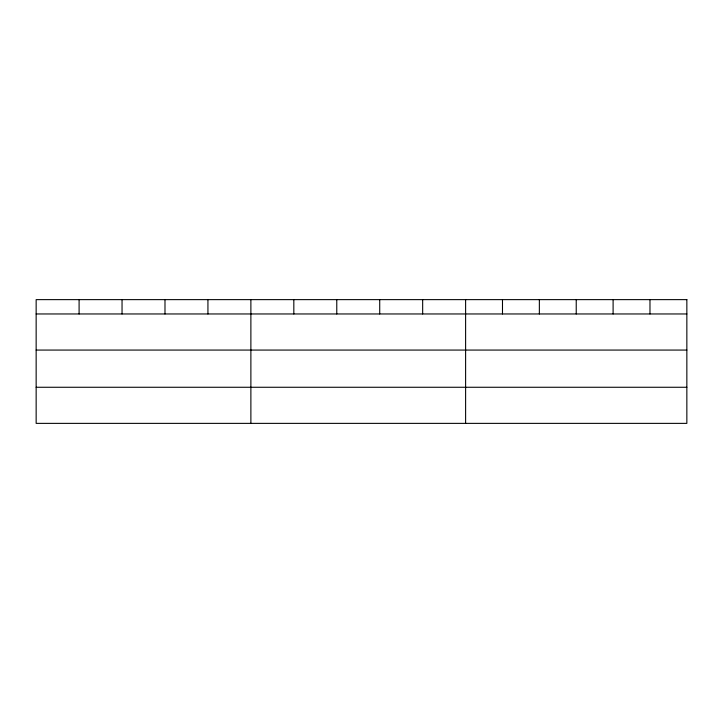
<?xml version="1.0" encoding="UTF-8"?>
<svg xmlns="http://www.w3.org/2000/svg" width="723" height="723" viewBox="0 0 723 723"><rect width="100%" height="100%" fill="white"/><g stroke="black" fill="none" stroke-linecap="round" stroke-linejoin="round"><path stroke-width="1.08" d="M36.15 313.963L686.85 313.963M36.15 350.068L686.85 350.068M36.15 387.266L686.85 387.266M649.977 299.629L649.977 313.963M613.104 299.629L613.104 313.963M576.231 299.629L576.231 313.963M539.358 299.629L539.358 313.963M502.485 299.629L502.485 313.963M465.612 299.629L465.612 423.371M422.666 299.629L422.666 313.963M379.72 299.629L379.72 313.963M336.773 299.629L336.773 313.963M293.827 299.629L293.827 313.963M250.881 299.629L250.881 423.371M207.935 299.629L207.935 313.963M164.989 299.629L164.989 313.963M122.042 299.629L122.042 313.963M79.096 299.629L79.096 313.963M686.85 299.629L36.15 299.629L36.15 423.371L686.85 423.371L686.85 299.629"/></g></svg>
